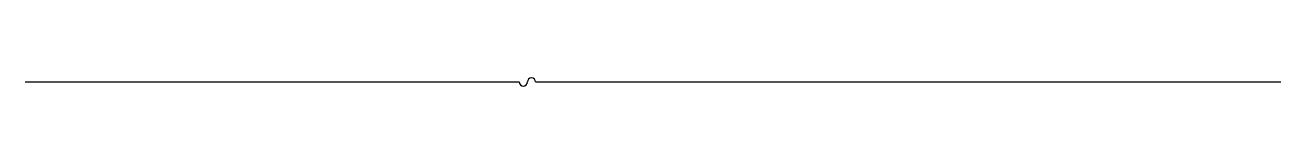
# Model space of a CAD drawing. Units: millimetres at full size, sheet at 1:100. Extents: x -15551 to 15061, y -3590 to -3390.
import ezdxf

# ---------------------------------------------------------------- set-up
doc = ezdxf.new("R2010")
doc.units = ezdxf.units.MM
doc.header["$LTSCALE"] = 100
doc.layers.add('0-0', color=7, linetype='Continuous')

msp = doc.modelspace()

# ---------------------------------------------------------------- linework, layer by layer
at = {"layer": '0-0'}
for p, q in [((-15551, -3489.8), (-3506.1, -3489.8)), ((-3106.1, -3489.8), (15061.2, -3489.8))]:
    msp.add_line(p, q, dxfattribs=at)
for centre, start, end in [((-3406.1, -3489.8), 180, 0), ((-3206.1, -3489.8), 0, 180)]:
    msp.add_arc(centre, 100, start, end, dxfattribs=at)

doc.saveas('drawing.dxf')
